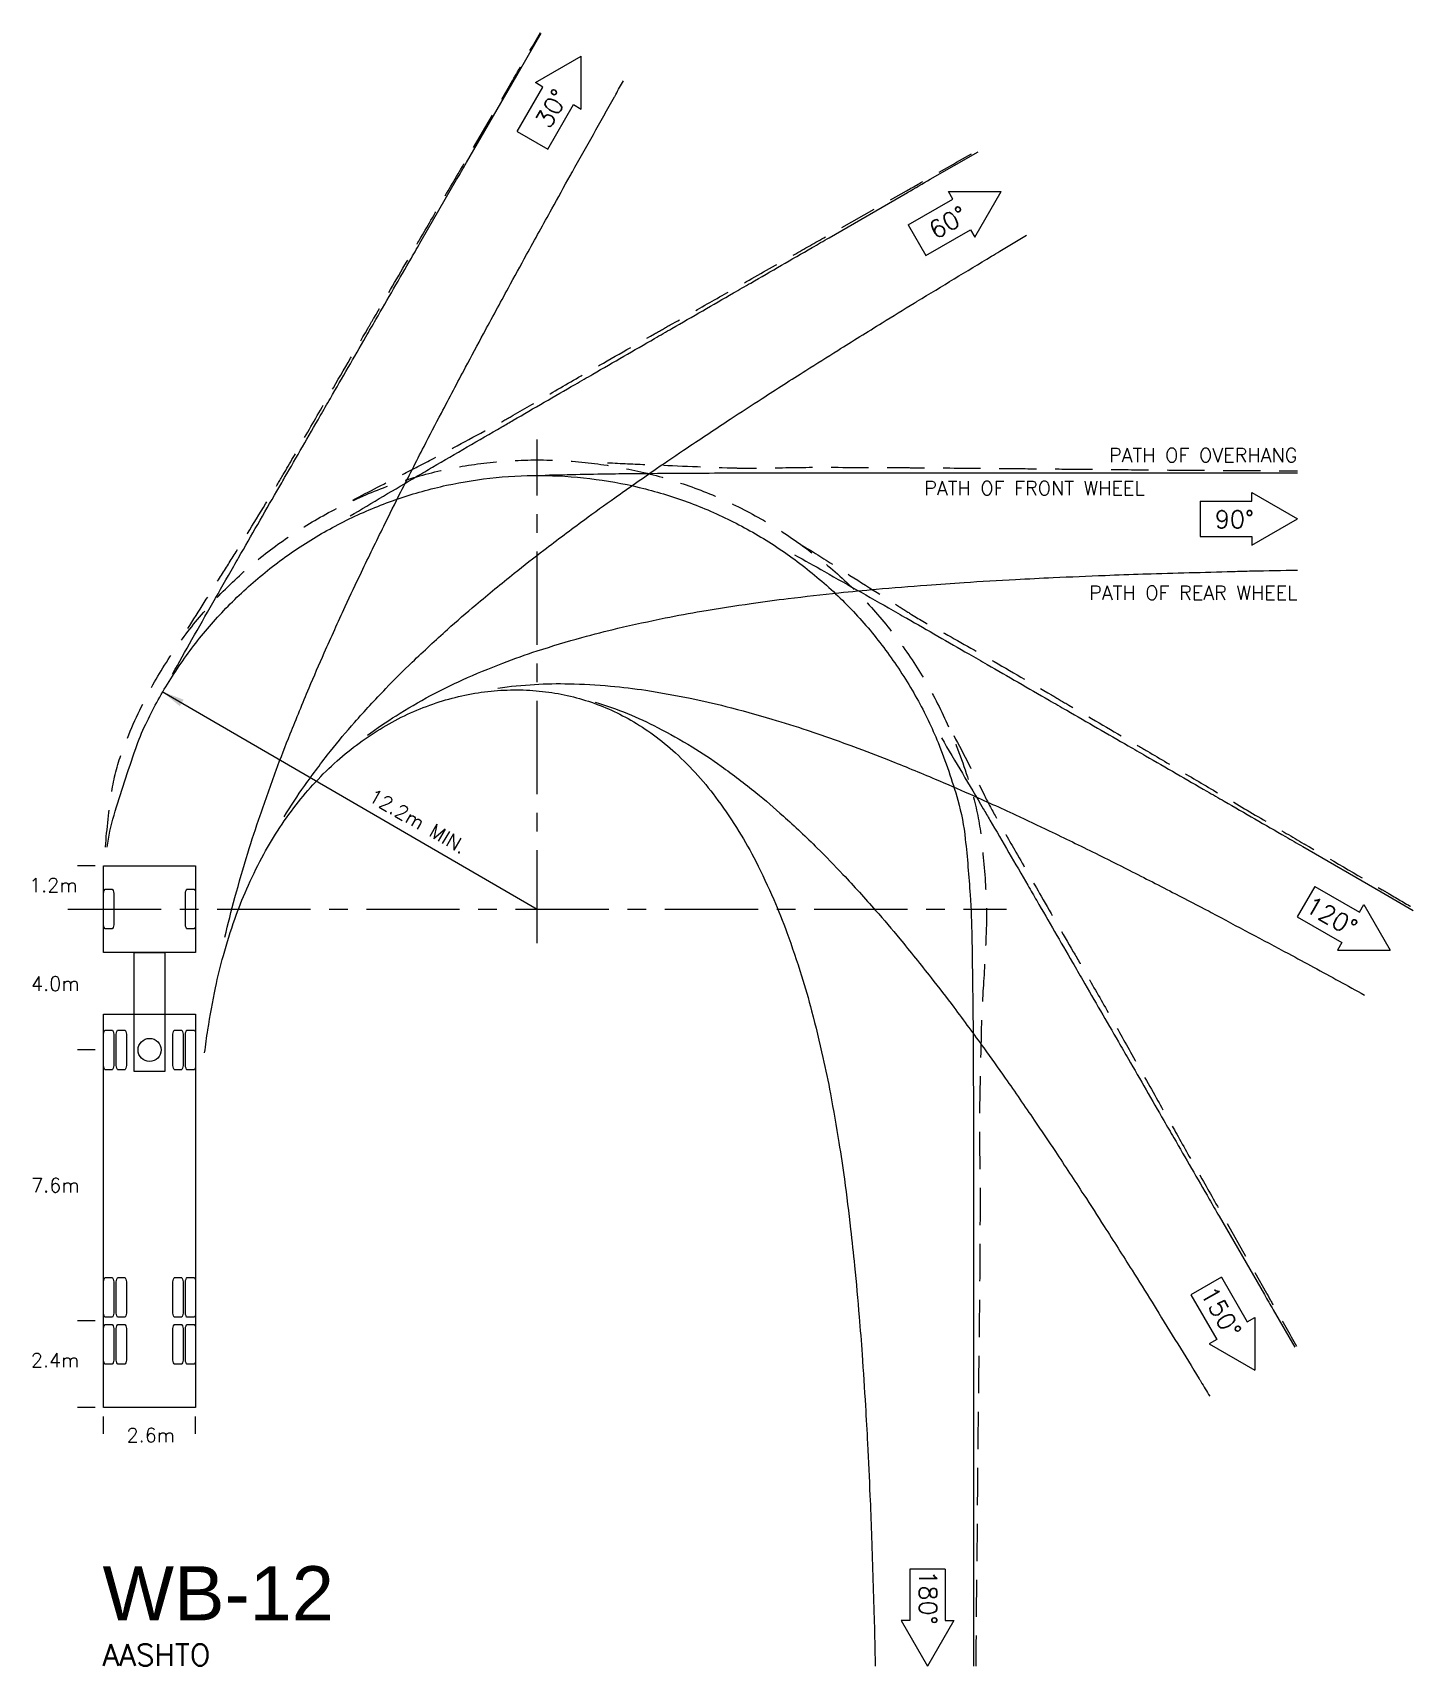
# Model space of a CAD drawing. Extents: x -14.2 to 24.7, y -21.3 to 24.7.
import ezdxf
from ezdxf.enums import TextEntityAlignment as Align

# ---------------------------------------------------------------- set-up
doc = ezdxf.new("R2010")
doc.units = 0
doc.header["$LTSCALE"] = 2.1
doc.header["$MEASUREMENT"] = 0
doc.linetypes.add('CENTER', pattern=[2, 1.25, -0.25, 0.25, -0.25])
doc.linetypes.add('DASHED', pattern=[0.75, 0.5, -0.25])
for name, color, linetype in [('DIMS', 1, 'CONTINUOUS'), ('OVERHANG', 2, 'DASHED'), ('TEXT', 4, 'CONTINUOUS'), ('VEHICLE', 7, 'CONTINUOUS'), ('WHEELS', 3, 'CONTINUOUS')]:
    doc.layers.add(name, color=color, linetype=linetype)
doc.styles.add('SANSSERIF', font='SAS_____.pfb', dxfattribs={"height": 2})
doc.styles.get("Standard").update_dxf_attribs({"font": 'ROMANS.shx', "height": 2})

msp = doc.modelspace()

# ---------------------------------------------------------------- linework, layer by layer
at = {"layer": 'DIMS', "linetype": 'CENTER'}
for p, q in [((0, -0.965), (0, 13.211)), ((-13.206, 0), (13.206, 0))]:
    msp.add_line(p, q, dxfattribs=at)
at = {"layer": 'DIMS'}
for p, q in [((-10.554, 6.12), (0, 0)), ((-12.433, 1.22), (-12.928, 1.22)), ((-12.433, -3.965), (-12.928, -3.965)), ((-12.433, -11.59), (-12.928, -11.59)), ((-12.433, -14.03), (-12.928, -14.03)), ((-12.2, -14.773), (-12.2, -14.278)), ((-9.608, -14.773), (-9.608, -14.278))]:
    msp.add_line(p, q, dxfattribs=at)
msp.add_solid([(-10.053, 5.706), (-9.946, 5.891), (-10.554, 6.12)], dxfattribs=at)
at = {"layer": 'OVERHANG', "flags": 128}
for points in [[(-9.828, 7.891, -0.001137), (-8.906, 9.356, 0.002404), (-8.472, 10.05, 0.001507), (-7.449, 11.713, 0.004944), (-7.144, 12.224, 0.002433), (-6.586, 13.189, -0.001894), (-5.872, 14.43, -0.00004), (-4.764, 16.336, -0.000261), (-4.592, 16.632, -0.000048), (-3.661, 18.23, -0.000126), (-3.309, 18.832, -0.000065), (-2.667, 19.932, 0.000051), (-2.025, 21.031), (-0.742, 23.231, 0.000334), (-0.507, 23.635, 0.000131), (0.09, 24.662)], [(-5.186, 11.508, -0.003276), (-3.792, 12.226, 0.005206), (-2.917, 12.682, 0.001437), (-1.144, 13.634, 0.005375), (-0.673, 13.896, 0.004167), (0.365, 14.498, -0.003705), (1.531, 15.176, -0.000159), (3.301, 16.187, -0.000636), (3.745, 16.439, -0.000112), (4.854, 17.068, 0.000302), (5.962, 17.696, 0.000017), (7.275, 18.442, 0.000025), (8.179, 18.955), (10.395, 20.214, 0.000363), (11.036, 20.579, 0.000172), (12.388, 21.351)], [(-12.147, 1.739, -0.00007), (-12.147, 1.743, -0.016922), (-11.967, 3.303, -0.050584), (-11.688, 4.399, -0.032886), (-10.985, 5.988, -0.02835), (-10.231, 7.248, -0.030136), (-9.388, 8.344, -0.028153), (-8.378, 9.38, -0.029163), (-7.295, 10.263, -0.028124), (-6.103, 11.026, -0.027968), (-4.825, 11.654, -0.0283), (-3.468, 12.141, -0.029225), (-2.108, 12.459, -0.028781), (-0.715, 12.618, -0.028097), (0.72, 12.617, -0.027338), (2.146, 12.459, -0.027971), (3.514, 12.15, -0.028447), (4.848, 11.687, -0.028175), (6.134, 11.069, -0.028167), (7.332, 10.318, -0.027866), (8.45, 9.428, -0.028452), (9.462, 8.417, -0.028621), (10.346, 7.305, -0.028787), (11.1, 6.094, -0.02862), (11.714, 4.798, -0.027804), (12.255, 3.215, -0.038699), (12.49, 2.036, -0.016815), (12.623, 0.479, -0.022577), (12.631, -0.685, -0.007657), (12.547, -2.235, 0.010913), (12.496, -3.322, 0.001541), (12.452, -5.266, 0.004508), (12.445, -5.931, 0.003846), (12.454, -7.35, -0.00465), (12.46, -8.523, -0.000546), (12.45, -10.298, -0.001177), (12.443, -11.12, -0.000406), (12.424, -12.691, 0.000621), (12.412, -13.717, 0.000045), (12.395, -15.327, 0.000074), (12.385, -16.311, 0.000087), (12.385, -16.321, 0), (12.36, -18.903, 0.000496), (12.353, -19.687, 0.000239), (12.341, -21.312)], [(1.977, 12.56, 0.003543), (3.114, 12.506, 0.000757), (5.347, 12.419, 0.005243), (5.67, 12.41, 0.010506), (6.714, 12.414, -0.007278), (8.221, 12.431, -0.000254), (10.219, 12.422, -0.000914), (10.773, 12.418, -0.000061), (12.69, 12.402, -0.000185), (13.326, 12.396, -0.000064), (14.602, 12.384, 0.000099), (15.878, 12.372, 0.000119), (17.372, 12.358, 0.000168), (18.43, 12.349, 0.00035), (18.462, 12.349, 0.000004), (20.981, 12.332, 0.000347), (21.031, 12.332, 0.000048), (21.39, 12.33)], [(7.419, 10.262, -0.000377), (8.365, 9.665, -0.000555), (10.109, 8.558, 0.002291), (10.532, 8.292, 0.014667), (11.27, 7.861, -0.007352), (12.753, 7.025, -0.000122), (14.47, 6.023, -0.000426), (14.961, 5.735, -0.00015), (16.659, 4.74, -0.000502), (17.167, 4.441, -0.000816), (18.267, 3.789, 0.000756), (19.368, 3.138, 0.000091), (20.584, 2.42, 0.000112), (21.57, 1.839, 0.000106), (21.59, 1.828, 0.000001), (23.774, 0.543, 0.000445), (23.978, 0.423, 0.00013), (24.678, 0.013)], [(11.72, 4.887, -0.005259), (12.563, 3.237, 0.013293), (12.906, 2.59, 0.001182), (13.47, 1.598, 0.000944), (14.181, 0.36, 0.000525), (15.084, -1.202, -0.00124), (15.465, -1.864, -0.0009), (16.105, -2.984, -0.000909), (16.734, -4.097, -0.000544), (17.465, -5.397, 0.000753), (17.993, -6.336, 0.000016), (18.624, -7.454, -0.000016), (19.255, -8.572), (20.517, -10.807, 0.000742), (20.759, -11.235, 0.000298), (21.366, -12.302)]]:
    msp.add_lwpolyline(points, format="xyb", dxfattribs=at)
at = {"layer": 'TEXT'}
for p, q in [((-0.05, 23.256), (1.237, 23.999)), ((1.237, 22.513), (1.237, 23.999)), ((-0.561, 21.876), (0.164, 23.132)), ((0.164, 23.132), (-0.05, 23.256)), ((0.298, 21.381), (1.023, 22.636)), ((1.023, 22.636), (1.237, 22.513)), ((-0.561, 21.876), (0.298, 21.381)), ((10.439, 19.251), (11.695, 19.976)), ((11.695, 19.976), (11.571, 20.19)), ((11.571, 20.19), (13.057, 20.19)), ((12.314, 18.903), (13.057, 20.19)), ((10.439, 19.251), (10.934, 18.392)), ((10.934, 18.392), (12.19, 19.117)), ((12.19, 19.117), (12.314, 18.903)), ((20.102, 11.477), (20.102, 11.725)), ((20.102, 11.725), (21.39, 10.981)), ((18.652, 11.477), (18.652, 10.486)), ((18.652, 11.477), (20.102, 11.477)), ((20.102, 10.238), (21.39, 10.981)), ((18.652, 10.486), (20.102, 10.486)), ((20.102, 10.486), (20.102, 10.238)), ((21.878, 0.638), (21.382, -0.22)), ((21.878, 0.638), (23.133, -0.087)), ((23.133, -0.087), (23.257, 0.128)), ((23.257, 0.128), (24.001, -1.16)), ((21.382, -0.22), (22.638, -0.945)), ((22.638, -0.945), (22.514, -1.16)), ((22.514, -1.16), (24.001, -1.16)), ((19.252, -10.361), (18.394, -10.857)), ((19.252, -10.361), (19.977, -11.617)), ((18.394, -10.857), (19.119, -12.112)), ((19.977, -11.617), (20.192, -11.493)), ((20.192, -11.493), (20.192, -12.98)), ((19.119, -12.112), (18.904, -12.236)), ((18.904, -12.236), (20.192, -12.98)), ((11.478, -18.574), (10.487, -18.574)), ((10.487, -18.574), (10.487, -20.024)), ((11.478, -18.574), (11.478, -20.024)), ((10.487, -20.024), (10.239, -20.024)), ((10.239, -20.024), (10.983, -21.312)), ((11.726, -20.024), (10.983, -21.312)), ((11.478, -20.024), (11.726, -20.024))]:
    msp.add_line(p, q, dxfattribs=at)
at = {"layer": 'VEHICLE'}
for points in [[(-9.608, 1.22), (-9.608, -1.22), (-12.2, -1.22), (-12.2, 1.22)], [(-10.472, -1.22), (-10.472, -4.575), (-11.336, -4.575), (-11.336, -1.22)], [(-9.608, -2.958), (-9.608, -14.03), (-12.2, -14.03), (-12.2, -2.958)]]:
    msp.add_lwpolyline(points, close=True, dxfattribs=at)
for points in [[(-11.909, -0.402, -0.14), (-11.945, -0.552, -0.24), (-11.965, -0.559), (-12.144, -0.559, -0.24), (-12.164, -0.552, -0.14), (-12.2, -0.402), (-12.2, 0.402, -0.14), (-12.164, 0.552, -0.24), (-12.144, 0.559), (-11.965, 0.559, -0.24), (-11.945, 0.552, -0.14), (-11.909, 0.402)], [(-9.608, -0.402, -0.14), (-9.643, -0.552, -0.24), (-9.663, -0.559), (-9.842, -0.559, -0.24), (-9.862, -0.552, -0.14), (-9.898, -0.402), (-9.898, 0.402, -0.14), (-9.862, 0.552, -0.24), (-9.842, 0.559), (-9.663, 0.559, -0.24), (-9.643, 0.552, -0.14), (-9.608, 0.402)], [(-12.2, -3.563, -0.14), (-12.164, -3.413, -0.24), (-12.144, -3.406), (-11.965, -3.406, -0.24), (-11.945, -3.413, -0.14), (-11.909, -3.563), (-11.909, -4.367, -0.14), (-11.945, -4.517, -0.24), (-11.965, -4.524), (-12.144, -4.524, -0.24), (-12.164, -4.517, -0.14), (-12.2, -4.367)], [(-11.846, -3.563, -0.14), (-11.81, -3.413, -0.24), (-11.79, -3.406), (-11.611, -3.406, -0.24), (-11.591, -3.413, -0.14), (-11.555, -3.563), (-11.555, -4.367, -0.14), (-11.591, -4.517, -0.24), (-11.611, -4.524), (-11.79, -4.524, -0.24), (-11.81, -4.517, -0.14), (-11.846, -4.367)], [(-10.252, -3.563, -0.14), (-10.217, -3.413, -0.24), (-10.196, -3.406), (-10.018, -3.406, -0.24), (-9.997, -3.413, -0.14), (-9.962, -3.563), (-9.962, -4.367, -0.14), (-9.997, -4.517, -0.24), (-10.018, -4.524), (-10.196, -4.524, -0.24), (-10.217, -4.517, -0.14), (-10.252, -4.367)], [(-9.898, -3.563, -0.14), (-9.862, -3.413, -0.24), (-9.842, -3.406), (-9.663, -3.406, -0.24), (-9.643, -3.413, -0.14), (-9.608, -3.563), (-9.608, -4.367, -0.14), (-9.643, -4.517, -0.24), (-9.663, -4.524), (-9.842, -4.524, -0.24), (-9.862, -4.517, -0.14), (-9.898, -4.367)], [(-12.2, -10.527, -0.14), (-12.164, -10.377, -0.24), (-12.144, -10.37), (-11.965, -10.37, -0.24), (-11.945, -10.377, -0.14), (-11.909, -10.527), (-11.909, -11.332, -0.14), (-11.945, -11.482, -0.24), (-11.965, -11.488), (-12.144, -11.488, -0.24), (-12.164, -11.482, -0.14), (-12.2, -11.332)], [(-11.846, -10.527, -0.14), (-11.81, -10.377, -0.24), (-11.79, -10.37), (-11.611, -10.37, -0.24), (-11.591, -10.377, -0.14), (-11.555, -10.527), (-11.555, -11.332, -0.14), (-11.591, -11.482, -0.24), (-11.611, -11.488), (-11.79, -11.488, -0.24), (-11.81, -11.482, -0.14), (-11.846, -11.332)], [(-10.252, -10.527, -0.14), (-10.217, -10.377, -0.24), (-10.196, -10.37), (-10.018, -10.37, -0.24), (-9.997, -10.377, -0.14), (-9.962, -10.527), (-9.962, -11.332, -0.14), (-9.997, -11.482, -0.24), (-10.018, -11.488), (-10.196, -11.488, -0.24), (-10.217, -11.482, -0.14), (-10.252, -11.332)], [(-9.898, -10.527, -0.14), (-9.862, -10.377, -0.24), (-9.842, -10.37), (-9.663, -10.37, -0.24), (-9.643, -10.377, -0.14), (-9.608, -10.527), (-9.608, -11.332, -0.14), (-9.643, -11.482, -0.24), (-9.663, -11.488), (-9.842, -11.488, -0.24), (-9.862, -11.482, -0.14), (-9.898, -11.332)], [(-12.2, -11.848, -0.14), (-12.164, -11.698, -0.24), (-12.144, -11.692), (-11.965, -11.692, -0.24), (-11.945, -11.698, -0.14), (-11.909, -11.848), (-11.909, -12.653, -0.14), (-11.945, -12.803, -0.24), (-11.965, -12.81), (-12.144, -12.81, -0.24), (-12.164, -12.803, -0.14), (-12.2, -12.653)], [(-11.846, -11.848, -0.14), (-11.81, -11.698, -0.24), (-11.79, -11.692), (-11.611, -11.692, -0.24), (-11.591, -11.698, -0.14), (-11.555, -11.848), (-11.555, -12.653, -0.14), (-11.591, -12.803, -0.24), (-11.611, -12.81), (-11.79, -12.81, -0.24), (-11.81, -12.803, -0.14), (-11.846, -12.653)], [(-10.252, -11.848, -0.14), (-10.217, -11.698, -0.24), (-10.196, -11.692), (-10.018, -11.692, -0.24), (-9.997, -11.698, -0.14), (-9.962, -11.848), (-9.962, -12.653, -0.14), (-9.997, -12.803, -0.24), (-10.018, -12.81), (-10.196, -12.81, -0.24), (-10.217, -12.803, -0.14), (-10.252, -12.653)], [(-9.898, -11.848, -0.14), (-9.862, -11.698, -0.24), (-9.842, -11.692), (-9.663, -11.692, -0.24), (-9.643, -11.698, -0.14), (-9.608, -11.848), (-9.608, -12.653, -0.14), (-9.643, -12.803, -0.24), (-9.663, -12.81), (-9.842, -12.81, -0.24), (-9.862, -12.803, -0.14), (-9.898, -12.653)]]:
    msp.add_lwpolyline(points, format="xyb", close=True, dxfattribs=at)
msp.add_circle((-10.904, -3.965), 0.324, dxfattribs=at)
at = {"layer": 'WHEELS', "flags": 128}
for points in [[(-10.258, 6.609, -0.004601), (-9.714, 7.584, -0.000105), (-8.538, 9.647, -0.000902), (-8.401, 9.886, -0.000052), (-7.324, 11.76, -0.000253), (-7.104, 12.141, -0.00002), (-6.102, 13.878, -0.000072), (-5.818, 14.371, -0.000006), (-4.818, 16.103, -0.00002), (-4.538, 16.589, -0.000002), (-3.54, 18.317, -0.000006), (-3.262, 18.8, 0), (-2.265, 20.526, -0.000002), (-1.987, 21.007), (-0.714, 23.213), (0.115, 24.648)], [(-8.785, -0.795, -0.010043), (-8.503, 0.323, -0.007319), (-8.139, 1.575, -0.008598), (-7.796, 2.631, -0.005549), (-7.34, 3.91, -0.006901), (-6.948, 4.929, -0.004138), (-6.418, 6.22, -0.005335), (-5.988, 7.213, -0.00305), (-5.401, 8.509, -0.004034), (-4.944, 9.482, -0.002224), (-4.314, 10.778, -0.002995), (-3.837, 11.736, -0.001602), (-3.183, 13.018, -0.002182), (-2.696, 13.956, -0.001185), (-2.015, 15.244, -0.00161), (-1.509, 16.19, -0.000855), (-0.811, 17.478, -0.001171), (-0.298, 18.416, -0.000613), (0.413, 19.705, -0.000847), (0.93, 20.637, -0.000441), (0.99, 20.745, -0.000023), (2.171, 22.853, -0.000906), (2.209, 22.922, -0.000159), (2.43, 23.311)], [(-5.263, 11.061, -0.000445), (-3.384, 12.177, -0.0019), (-2.942, 12.436, -0.000089), (-0.995, 13.569, -0.000538), (-0.671, 13.757, -0.000044), (1.069, 14.764, -0.000153), (1.569, 15.053, -0.000012), (3.303, 16.055, -0.000043), (3.792, 16.338, -0.000003), (5.522, 17.337, -0.000012), (6.007, 17.616, -0.000001), (7.734, 18.614, -0.000003), (8.216, 18.892), (10.423, 20.166, -0.000001), (11.061, 20.535, 0), (12.409, 21.313)], [(-7.121, 2.593, -0.017025), (-6.541, 3.472, -0.012496), (-5.813, 4.445, -0.01445), (-5.139, 5.251, -0.009434), (-4.262, 6.203, -0.011568), (-3.515, 6.949, -0.006994), (-2.524, 7.868, -0.008931), (-1.724, 8.563, -0.005128), (-0.647, 9.448, -0.006743), (0.188, 10.101, -0.003725), (1.327, 10.954, -0.004999), (2.186, 11.575, -0.002675), (3.356, 12.393, -0.003637), (4.224, 12.983, -0.001975), (5.431, 13.785, -0.00268), (6.326, 14.367, -0.001422), (7.556, 15.154, -0.001948), (8.458, 15.722, -0.00102), (9.705, 16.497, -0.001408), (10.611, 17.054, -0.000733), (10.692, 17.103, -0.000029), (12.779, 18.369, -0.001514), (13.017, 18.513, -0.000482), (13.767, 18.961)], [(-12.095, 1.739, -0.041789), (-11.904, 2.637, -0.010232), (-11.295, 4.515, -0.027218), (-11.013, 5.202, -0.02843), (-10.357, 6.403, -0.027765), (-9.552, 7.55, -0.028794), (-8.634, 8.586, -0.028278), (-7.585, 9.528, -0.028927), (-6.446, 10.336, -0.028609), (-5.208, 11.016, -0.028987), (-3.909, 11.545, -0.028804), (-2.548, 11.924, -0.029018), (-1.158, 12.142, -0.028915), (0.253, 12.199, -0.029034), (1.658, 12.092, -0.028977), (3.045, 11.822, -0.029043), (4.389, 11.395, -0.029011), (5.676, 10.814, -0.029048), (6.886, 10.088, -0.02903), (8.005, 9.227, -0.029051), (9.016, 8.242, -0.029041), (9.906, 7.146, -0.029052), (10.683, 5.924, -0.030549), (11.278, 4.683, -0.02755), (11.835, 3.06, -0.042645), (12.045, 1.97, -0.009693), (12.181, 0.395, -0.012794), (12.23, -0.802, -0.000556), (12.26, -2.964, -0.002206), (12.265, -3.509, -0.00011), (12.274, -5.749, -0.00063), (12.275, -6.139, -0.000052), (12.278, -8.148, -0.000181), (12.278, -8.728, -0.000014), (12.279, -10.729, -0.000051), (12.279, -11.295, -0.000004), (12.279, -13.29, -0.000014), (12.279, -13.85, -0.000001), (12.279, -15.846, -0.000004), (12.279, -16.399), (12.279, -18.944, -0.000001), (12.279, -19.714, 0), (12.279, -21.312)], [(0.221, 12.213, -0.001087), (2.203, 12.251, -0.00287), (2.953, 12.259, -0.000113), (5.278, 12.272, -0.000819), (5.599, 12.273, -0.000069), (7.612, 12.276, -0.000235), (8.198, 12.276, -0.000019), (10.203, 12.277, -0.000067), (10.772, 12.277, -0.000005), (12.771, 12.278, -0.000019), (13.331, 12.278, -0.000001), (15.327, 12.278, -0.000005), (15.884, 12.278, 0), (17.877, 12.278, -0.000001), (18.433, 12.278), (20.98, 12.278), (21.39, 12.278)], [(7.24, 9.967, -0.003909), (8.084, 9.497, -0.000141), (10.145, 8.327, -0.001139), (10.401, 8.181, -0.000098), (12.145, 7.179, -0.00033), (12.663, 6.881, -0.000027), (14.402, 5.878, -0.000094), (14.897, 5.593, -0.000007), (16.63, 4.593, -0.000026), (17.117, 4.312, -0.000002), (18.845, 3.314, -0.000007), (19.329, 3.035, -0.000001), (21.056, 2.037, -0.000002), (21.537, 1.76), (23.743, 0.486), (24.649, -0.037)], [(-4.773, 4.889, -0.021484), (-3.971, 5.441, -0.016492), (-3, 6.006, -0.018451), (-2.099, 6.449, -0.012457), (-0.964, 6.922, -0.014906), (0.004, 7.265, -0.009212), (1.258, 7.642, -0.011573), (2.267, 7.9, -0.006734), (3.601, 8.19, -0.008753), (4.634, 8.381, -0.004892), (6.022, 8.599, -0.006517), (7.066, 8.738, -0.00353), (8.488, 8.899, -0.004785), (9.539, 9, -0.00252), (10.967, 9.117, -0.003454), (12.009, 9.19, -0.001855), (13.458, 9.275, -0.002531), (14.52, 9.328, -0.001335), (15.978, 9.39, -0.001835), (17.04, 9.429, -0.000956), (17.119, 9.431, -0.000031), (19.568, 9.501, -0.00198), (20.111, 9.514, -0.000842), (21.39, 9.538)], [(-9.355, -4.046, -0.010097), (-9.265, -3.396, -0.01144), (-9.049, -2.215, -0.017527), (-8.827, -1.304, -0.015311), (-8.505, -0.281, -0.019837), (-8.172, 0.564, -0.018412), (-7.745, 1.444, -0.021652), (-7.303, 2.195, -0.020823), (-6.779, 2.935, -0.023093), (-6.238, 3.572, -0.022673), (-5.63, 4.167, -0.024243), (-5.006, 4.672, -0.024087), (-4.333, 5.118, -0.025166), (-3.649, 5.479, -0.025168), (-2.932, 5.769, -0.025908), (-2.213, 5.979, -0.025998), (-1.479, 6.112, -0.026506), (-0.753, 6.166, -0.026638), (-0.029, 6.143, -0.026991), (0.674, 6.044, -0.027016), (1.361, 5.871, -0.02751), (2.007, 5.63, -0.026982), (2.636, 5.315, -0.028655), (3.27, 4.903, -0.02705), (3.889, 4.394, -0.024676), (4.522, 3.754, -0.024815), (5.085, 3.058, -0.019074), (5.677, 2.18, -0.021026), (6.148, 1.343, -0.014208), (6.656, 0.269, -0.016857), (7.028, -0.662, -0.01039), (7.439, -1.879, -0.013011), (7.722, -2.866, -0.007537), (8.04, -4.18, -0.009807), (8.25, -5.197, -0.005433), (8.489, -6.573, -0.007253), (8.643, -7.607, -0.003882), (8.818, -9.007, -0.005265), (8.929, -10.041, -0.002861), (9.059, -11.474, -0.003875), (9.14, -12.533, -0.002054), (9.235, -13.983, -0.002813), (9.294, -15.043, -0.001469), (9.362, -16.506, -0.00203), (9.404, -17.566, -0.001055), (9.408, -17.692, -0.000056), (9.484, -20.095, -0.002164), (9.492, -20.399, -0.000721), (9.511, -21.312)], [(-1.106, 6.219, -0.019732), (-0.071, 6.322, -0.021235), (0.895, 6.339, -0.014925), (2.063, 6.275, -0.017388), (3.059, 6.155, -0.011036), (4.308, 5.932, -0.013619), (5.31, 5.702, -0.008056), (6.601, 5.346, -0.010355), (7.595, 5.032, -0.005844), (8.903, 4.572, -0.007731), (9.883, 4.197, -0.004214), (11.197, 3.658, -0.005686), (12.162, 3.239, -0.003011), (13.461, 2.649, -0.004112), (14.406, 2.203, -0.002215), (15.708, 1.568, -0.003016), (16.66, 1.092, -0.001591), (17.959, 0.427, -0.002185), (18.902, -0.065, -0.001139), (18.964, -0.098, -0.000033), (21.134, -1.254, -0.002361), (21.846, -1.638, -0.001174), (23.273, -2.421)], [(1.634, 5.823, -0.022442), (2.544, 5.5, -0.023303), (3.388, 5.11, -0.017122), (4.358, 4.564, -0.019398), (5.176, 4.02, -0.012691), (6.154, 3.276, -0.015361), (6.926, 2.616, -0.009265), (7.881, 1.716, -0.01176), (8.603, 0.975, -0.006717), (9.523, -0.041, -0.008818), (10.2, -0.836, -0.004841), (11.083, -1.934, -0.006503), (11.722, -2.766, -0.003454), (12.564, -3.909, -0.004708), (13.168, -4.758, -0.002538), (13.987, -5.945, -0.003453), (14.579, -6.825, -0.001826), (15.378, -8.04, -0.002504), (15.953, -8.931, -0.001308), (16.737, -10.167, -0.001808), (17.299, -11.065, -0.00094), (17.416, -11.255, -0.000091), (18.624, -13.219, -0.001886), (18.673, -13.299, -0.000367), (18.922, -13.713)], [(11.373, 4.816, -0.000258), (12.55, 2.824, -0.001601), (12.738, 2.502, -0.000108), (13.804, 0.668, -0.00046), (14.055, 0.236, -0.000038), (15.061, -1.503, -0.000131), (15.349, -2.001, -0.00001), (16.351, -3.735, -0.000037), (16.633, -4.223, -0.000003), (17.631, -5.953, -0.00001), (17.911, -6.437, -0.000001), (18.908, -8.164, -0.000003), (19.186, -8.646), (20.46, -10.852, -0.000001), (20.705, -11.276, 0), (21.314, -12.332)]]:
    msp.add_lwpolyline(points, format="xyb", dxfattribs=at)

# ---------------------------------------------------------------- texts
at = {"layer": 'TEXT'}
for s, rotation, p in [('30%%d', 60, (0.351, 21.927)), ('60%%d', 30, (11.208, 18.832)), ('120%%d', 330, (21.561, -0.041)), ('150%%d', 300, (18.642, -10.807)), ('180%%d', 270, (10.751, -18.61))]:
    msp.add_text(s, height=0.4956, rotation=rotation, dxfattribs=at).set_placement(p)
for s, p in [('PATH OF OVERHANG', (21.39, 12.573)), ('PATH OF FRONT WHEEL', (17.091, 11.648)), ('PATH OF REAR WHEEL', (21.39, 8.703)), ('1.2m', (-12.934, 0.47)), ('4.0m', (-12.878, -2.299)), ('7.6m', (-12.877, -7.973)), ('2.4m', (-12.885, -12.894)), ('2.6m', (-10.193, -15.005))]:
    msp.add_text(s, height=0.3965, dxfattribs=at).set_placement(p, align=Align.RIGHT)
for s, height, p in [('90%%d', 0.4956, (19.064, 10.719)), ('AASHTO', 0.61, (-12.228, -21.294))]:
    msp.add_text(s, height=height, dxfattribs=at).set_placement(p)
msp.add_text('12.2m MIN.', height=0.3965, rotation=330, dxfattribs=at).set_placement((-2.139, 1.534), align=Align.RIGHT)
at = {"layer": 'TEXT', "style": 'SANSSERIF'}
msp.add_text('WB-12', height=1.525, dxfattribs=at).set_placement((-12.228, -20.019))

doc.saveas('drawing.dxf')
